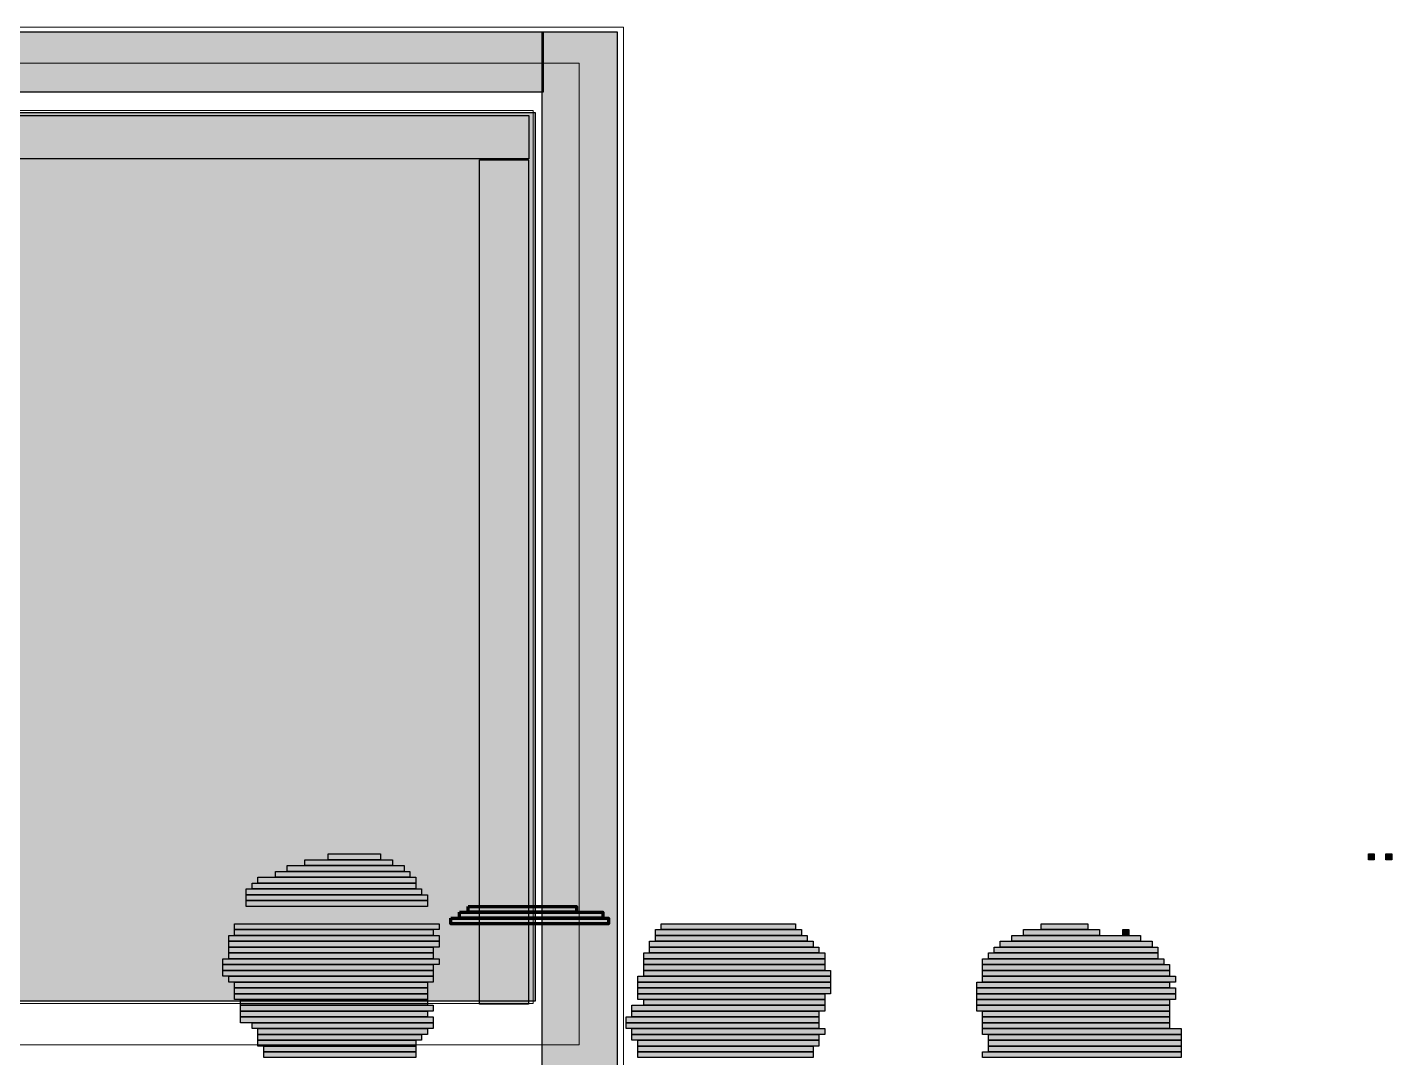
# Model space of a CAD drawing. Header units: millimetres. Extents: x 3716 to 41668, y 402 to 28530.
# Drawn here: x 20596 to 22066, y 5440 to 6550 of the extents above; entities that cross this region are included whole.
import ezdxf

# ---------------------------------------------------------------- set-up
doc = ezdxf.new("R2010")
doc.units = ezdxf.units.MM
doc.header["$LTSCALE"] = 50
for name, color, linetype in [('00_Wand_Bestand', 7, 'Continuous'), ('02_Grundstuecksgrenze', 8, 'Continuous'), ('05_Linien_stark', 7, 'Continuous')]:
    doc.layers.add(name, color=color, linetype=linetype)

msp = doc.modelspace()

# ---------------------------------------------------------------- hatches: boundary and pattern name
at = {"layer": '00_Wand_Bestand'}
for points in [[(20920.4, 5659.7), (20977, 5659.7), (20977, 5653.4), (20920.4, 5653.4)], [(20920.4, 5659.7), (20977, 5659.7), (20977, 5653.4), (20920.4, 5653.4)], [(22040.9, 5659.7), (22047.1, 5659.7), (22047.1, 5653.4), (22040.9, 5653.4)], [(22040.9, 5659.7), (22047.1, 5659.7), (22047.1, 5653.4), (22040.9, 5653.4)], [(22059.7, 5659.7), (22066, 5659.7), (22066, 5653.4), (22059.7, 5653.4)], [(22059.7, 5659.7), (22066, 5659.7), (22066, 5653.4), (22059.7, 5653.4)], [(20876.3, 5647.1), (21002.2, 5647.1), (21002.2, 5640.9), (20876.3, 5640.9)], [(20876.3, 5647.1), (21002.2, 5647.1), (21002.2, 5640.9), (20876.3, 5640.9)], [(20895.2, 5653.4), (20989.6, 5653.4), (20989.6, 5647.1), (20895.2, 5647.1)], [(20895.2, 5653.4), (20989.6, 5653.4), (20989.6, 5647.1), (20895.2, 5647.1)], [(20844.8, 5634.6), (21014.8, 5634.6), (21014.8, 5628.4), (20844.8, 5628.4)], [(20844.8, 5634.6), (21014.8, 5634.6), (21014.8, 5628.4), (20844.8, 5628.4)], [(20863.7, 5640.9), (21008.5, 5640.9), (21008.5, 5634.6), (20863.7, 5634.6)], [(20863.7, 5640.9), (21008.5, 5640.9), (21008.5, 5634.6), (20863.7, 5634.6)], [(20832.2, 5622), (21021.1, 5622), (21021.1, 5615.8), (20832.2, 5615.8)], [(20832.2, 5622), (21021.1, 5622), (21021.1, 5615.8), (20832.2, 5615.8)], [(20832.2, 5615.8), (21027.4, 5615.8), (21027.4, 5609.5), (20832.2, 5609.5)], [(20832.2, 5615.8), (21027.4, 5615.8), (21027.4, 5609.5), (20832.2, 5609.5)], [(20838.5, 5628.4), (21014.8, 5628.4), (21014.8, 5622.1), (20838.5, 5622.1)], [(20838.5, 5628.4), (21014.8, 5628.4), (21014.8, 5622.1), (20838.5, 5622.1)], [(20832.2, 5609.5), (21027.4, 5609.5), (21027.4, 5603.2), (20832.2, 5603.2)], [(20832.2, 5609.5), (21027.4, 5609.5), (21027.4, 5603.2), (20832.2, 5603.2)], [(20813.4, 5571.9), (21040, 5571.9), (21040, 5565.6), (20813.4, 5565.6)], [(20813.4, 5571.9), (21040, 5571.9), (21040, 5565.6), (20813.4, 5565.6)], [(20819.6, 5584.4), (21040, 5584.4), (21040, 5578.2), (20819.6, 5578.2)], [(20819.6, 5584.4), (21040, 5584.4), (21040, 5578.2), (20819.6, 5578.2)], [(20819.6, 5578.2), (21033.7, 5578.2), (21033.7, 5571.9), (20819.6, 5571.9)], [(20819.6, 5578.2), (21033.7, 5578.2), (21033.7, 5571.9), (20819.6, 5571.9)], [(21272.9, 5578.2), (21430.2, 5578.2), (21430.2, 5571.9), (21272.9, 5571.9)], [(21272.9, 5578.2), (21430.2, 5578.2), (21430.2, 5571.9), (21272.9, 5571.9)], [(21272.9, 5571.9), (21436.5, 5571.9), (21436.5, 5565.6), (21272.9, 5565.6)], [(21272.9, 5571.9), (21436.5, 5571.9), (21436.5, 5565.6), (21272.9, 5565.6)], [(21279.2, 5584.4), (21423.9, 5584.4), (21423.9, 5578.2), (21279.2, 5578.2)], [(21279.2, 5584.4), (21423.9, 5584.4), (21423.9, 5578.2), (21279.2, 5578.2)], [(21656.9, 5571.9), (21795.4, 5571.9), (21795.4, 5565.6), (21656.9, 5565.6)], [(21656.9, 5571.9), (21795.4, 5571.9), (21795.4, 5565.6), (21656.9, 5565.6)], [(21669.4, 5578.2), (21751.3, 5578.2), (21751.3, 5571.9), (21669.4, 5571.9)], [(21669.4, 5578.2), (21751.3, 5578.2), (21751.3, 5571.9), (21669.4, 5571.9)], [(21688.3, 5584.4), (21738.7, 5584.4), (21738.7, 5578.2), (21688.3, 5578.2)], [(21688.3, 5584.4), (21738.7, 5584.4), (21738.7, 5578.2), (21688.3, 5578.2)], [(21776.5, 5578.2), (21782.8, 5578.2), (21782.8, 5571.9), (21776.5, 5571.9)], [(21776.5, 5578.2), (21782.8, 5578.2), (21782.8, 5571.9), (21776.5, 5571.9)], [(20813.4, 5565.6), (21040, 5565.6), (21040, 5559.4), (20813.4, 5559.4)], [(20813.4, 5565.6), (21040, 5565.6), (21040, 5559.4), (20813.4, 5559.4)], [(20813.4, 5559.4), (21033.7, 5559.4), (21033.7, 5553.1), (20813.4, 5553.1)], [(20813.4, 5559.4), (21033.7, 5559.4), (21033.7, 5553.1), (20813.4, 5553.1)], [(21266.6, 5565.6), (21442.8, 5565.6), (21442.8, 5559.4), (21266.6, 5559.4)], [(21266.6, 5565.6), (21442.8, 5565.6), (21442.8, 5559.4), (21266.6, 5559.4)], [(21266.6, 5559.4), (21449.1, 5559.4), (21449.1, 5553.1), (21266.6, 5553.1)], [(21266.6, 5559.4), (21449.1, 5559.4), (21449.1, 5553.1), (21266.6, 5553.1)], [(21638, 5559.4), (21814.2, 5559.4), (21814.2, 5553.1), (21638, 5553.1)], [(21638, 5559.4), (21814.2, 5559.4), (21814.2, 5553.1), (21638, 5553.1)], [(21644.3, 5565.6), (21807.9, 5565.6), (21807.9, 5559.4), (21644.3, 5559.4)], [(21644.3, 5565.6), (21807.9, 5565.6), (21807.9, 5559.4), (21644.3, 5559.4)], [(20807.1, 5546.8), (21040, 5546.8), (21040, 5540.6), (20807.1, 5540.6)], [(20807.1, 5546.8), (21040, 5546.8), (21040, 5540.6), (20807.1, 5540.6)], [(20813.4, 5553.1), (21033.7, 5553.1), (21033.7, 5546.8), (20813.4, 5546.8)], [(20813.4, 5553.1), (21033.7, 5553.1), (21033.7, 5546.8), (20813.4, 5546.8)], [(21260.3, 5553.1), (21455.4, 5553.1), (21455.4, 5546.8), (21260.3, 5546.8)], [(21260.3, 5553.1), (21455.4, 5553.1), (21455.4, 5546.8), (21260.3, 5546.8)], [(21260.3, 5546.8), (21455.4, 5546.8), (21455.4, 5540.6), (21260.3, 5540.6)], [(21260.3, 5546.8), (21455.4, 5546.8), (21455.4, 5540.6), (21260.3, 5540.6)], [(21625.4, 5546.8), (21820.5, 5546.8), (21820.5, 5540.6), (21625.4, 5540.6)], [(21625.4, 5546.8), (21820.5, 5546.8), (21820.5, 5540.6), (21625.4, 5540.6)], [(21631.7, 5553.1), (21814.2, 5553.1), (21814.2, 5546.8), (21631.7, 5546.8)], [(21631.7, 5553.1), (21814.2, 5553.1), (21814.2, 5546.8), (21631.7, 5546.8)], [(20807.1, 5540.6), (21033.7, 5540.6), (21033.7, 5534.3), (20807.1, 5534.3)], [(20807.1, 5540.6), (21033.7, 5540.6), (21033.7, 5534.3), (20807.1, 5534.3)], [(20807.1, 5534.3), (21033.7, 5534.3), (21033.7, 5528), (20807.1, 5528)], [(20807.1, 5534.3), (21033.7, 5534.3), (21033.7, 5528), (20807.1, 5528)], [(20813.4, 5528), (21033.7, 5528), (21033.7, 5521.7), (20813.4, 5521.7)], [(20813.4, 5528), (21033.7, 5528), (21033.7, 5521.7), (20813.4, 5521.7)], [(21254, 5528), (21461.7, 5528), (21461.7, 5521.7), (21254, 5521.7)], [(21254, 5528), (21461.7, 5528), (21461.7, 5521.7), (21254, 5521.7)], [(21260.3, 5540.6), (21455.4, 5540.6), (21455.4, 5534.3), (21260.3, 5534.3)], [(21260.3, 5540.6), (21455.4, 5540.6), (21455.4, 5534.3), (21260.3, 5534.3)], [(21260.3, 5534.3), (21461.7, 5534.3), (21461.7, 5528), (21260.3, 5528)], [(21260.3, 5534.3), (21461.7, 5534.3), (21461.7, 5528), (21260.3, 5528)], [(21625.4, 5540.6), (21826.8, 5540.6), (21826.8, 5534.3), (21625.4, 5534.3)], [(21625.4, 5540.6), (21826.8, 5540.6), (21826.8, 5534.3), (21625.4, 5534.3)], [(21625.4, 5534.3), (21826.8, 5534.3), (21826.8, 5528), (21625.4, 5528)], [(21625.4, 5534.3), (21826.8, 5534.3), (21826.8, 5528), (21625.4, 5528)], [(21625.4, 5528), (21833.1, 5528), (21833.1, 5521.7), (21625.4, 5521.7)], [(21625.4, 5528), (21833.1, 5528), (21833.1, 5521.7), (21625.4, 5521.7)], [(20819.6, 5521.7), (21027.4, 5521.7), (21027.4, 5515.5), (20819.6, 5515.5)], [(20819.6, 5521.7), (21027.4, 5521.7), (21027.4, 5515.5), (20819.6, 5515.5)], [(20819.6, 5515.5), (21027.4, 5515.5), (21027.4, 5509.2), (20819.6, 5509.2)], [(20819.6, 5515.5), (21027.4, 5515.5), (21027.4, 5509.2), (20819.6, 5509.2)], [(21254, 5521.7), (21461.7, 5521.7), (21461.7, 5515.5), (21254, 5515.5)], [(21254, 5521.7), (21461.7, 5521.7), (21461.7, 5515.5), (21254, 5515.5)], [(21254, 5515.5), (21461.7, 5515.5), (21461.7, 5509.2), (21254, 5509.2)], [(21254, 5515.5), (21461.7, 5515.5), (21461.7, 5509.2), (21254, 5509.2)], [(21619.1, 5521.7), (21826.8, 5521.7), (21826.8, 5515.5), (21619.1, 5515.5)], [(21619.1, 5521.7), (21826.8, 5521.7), (21826.8, 5515.5), (21619.1, 5515.5)], [(21619.1, 5515.5), (21833.1, 5515.5), (21833.1, 5509.2), (21619.1, 5509.2)], [(21619.1, 5515.5), (21833.1, 5515.5), (21833.1, 5509.2), (21619.1, 5509.2)], [(20819.6, 5509.2), (21027.4, 5509.2), (21027.4, 5502.9), (20819.6, 5502.9)], [(20819.6, 5509.2), (21027.4, 5509.2), (21027.4, 5502.9), (20819.6, 5502.9)], [(20826, 5503), (21027.4, 5503), (21027.4, 5496.7), (20826, 5496.7)], [(20826, 5503), (21027.4, 5503), (21027.4, 5496.7), (20826, 5496.7)], [(20826, 5496.7), (21033.7, 5496.7), (21033.7, 5490.4), (20826, 5490.4)], [(20826, 5496.7), (21033.7, 5496.7), (21033.7, 5490.4), (20826, 5490.4)], [(21247.7, 5496.7), (21455.4, 5496.7), (21455.4, 5490.4), (21247.7, 5490.4)], [(21247.7, 5496.7), (21455.4, 5496.7), (21455.4, 5490.4), (21247.7, 5490.4)], [(21254, 5509.2), (21455.5, 5509.2), (21455.5, 5502.9), (21254, 5502.9)], [(21254, 5509.2), (21455.5, 5509.2), (21455.5, 5502.9), (21254, 5502.9)], [(21260.3, 5503), (21455.4, 5503), (21455.4, 5496.7), (21260.3, 5496.7)], [(21260.3, 5503), (21455.4, 5503), (21455.4, 5496.7), (21260.3, 5496.7)], [(21619.1, 5509.2), (21833.1, 5509.2), (21833.1, 5502.9), (21619.1, 5502.9)], [(21619.1, 5509.2), (21833.1, 5509.2), (21833.1, 5502.9), (21619.1, 5502.9)], [(21619.1, 5503), (21826.8, 5503), (21826.8, 5496.7), (21619.1, 5496.7)], [(21619.1, 5503), (21826.8, 5503), (21826.8, 5496.7), (21619.1, 5496.7)], [(21619.1, 5496.7), (21826.8, 5496.7), (21826.8, 5490.4), (21619.1, 5490.4)], [(21619.1, 5496.7), (21826.8, 5496.7), (21826.8, 5490.4), (21619.1, 5490.4)], [(20826, 5490.4), (21027.4, 5490.4), (21027.4, 5484.1), (20826, 5484.1)], [(20826, 5490.4), (21027.4, 5490.4), (21027.4, 5484.1), (20826, 5484.1)], [(20826, 5484.1), (21033.7, 5484.1), (21033.7, 5477.8), (20826, 5477.8)], [(20826, 5484.1), (21033.7, 5484.1), (21033.7, 5477.8), (20826, 5477.8)], [(21241.4, 5484.1), (21449.1, 5484.1), (21449.1, 5477.8), (21241.4, 5477.8)], [(21241.4, 5484.1), (21449.1, 5484.1), (21449.1, 5477.8), (21241.4, 5477.8)], [(21247.7, 5490.4), (21449.1, 5490.4), (21449.1, 5484.1), (21247.7, 5484.1)], [(21247.7, 5490.4), (21449.1, 5490.4), (21449.1, 5484.1), (21247.7, 5484.1)], [(21625.4, 5490.4), (21826.8, 5490.4), (21826.8, 5484.1), (21625.4, 5484.1)], [(21625.4, 5490.4), (21826.8, 5490.4), (21826.8, 5484.1), (21625.4, 5484.1)], [(21625.4, 5484.1), (21826.8, 5484.1), (21826.8, 5477.8), (21625.4, 5477.8)], [(21625.4, 5484.1), (21826.8, 5484.1), (21826.8, 5477.8), (21625.4, 5477.8)], [(20838.5, 5477.8), (21033.7, 5477.8), (21033.7, 5471.6), (20838.5, 5471.6)], [(20838.5, 5477.8), (21033.7, 5477.8), (21033.7, 5471.6), (20838.5, 5471.6)], [(20844.8, 5471.6), (21027.4, 5471.6), (21027.4, 5465.3), (20844.8, 5465.3)], [(20844.8, 5471.6), (21027.4, 5471.6), (21027.4, 5465.3), (20844.8, 5465.3)], [(21241.4, 5477.8), (21449.1, 5477.8), (21449.1, 5471.6), (21241.4, 5471.6)], [(21241.4, 5477.8), (21449.1, 5477.8), (21449.1, 5471.6), (21241.4, 5471.6)], [(21247.7, 5471.6), (21455.4, 5471.6), (21455.4, 5465.3), (21247.7, 5465.3)], [(21247.7, 5471.6), (21455.4, 5471.6), (21455.4, 5465.3), (21247.7, 5465.3)], [(21625.4, 5477.8), (21826.8, 5477.8), (21826.8, 5471.6), (21625.4, 5471.6)], [(21625.4, 5477.8), (21826.8, 5477.8), (21826.8, 5471.6), (21625.4, 5471.6)], [(21625.4, 5471.6), (21839.4, 5471.6), (21839.4, 5465.3), (21625.4, 5465.3)], [(21625.4, 5471.6), (21839.4, 5471.6), (21839.4, 5465.3), (21625.4, 5465.3)], [(20844.8, 5465.3), (21021.1, 5465.3), (21021.1, 5459), (20844.8, 5459)], [(20844.8, 5465.3), (21021.1, 5465.3), (21021.1, 5459), (20844.8, 5459)], [(20844.8, 5459), (21014.8, 5459), (21014.8, 5452.8), (20844.8, 5452.8)], [(20844.8, 5459), (21014.8, 5459), (21014.8, 5452.8), (20844.8, 5452.8)], [(20851.1, 5452.8), (21014.8, 5452.8), (21014.8, 5446.5), (20851.1, 5446.5)], [(20851.1, 5452.8), (21014.8, 5452.8), (21014.8, 5446.5), (20851.1, 5446.5)], [(21247.7, 5465.3), (21449.1, 5465.3), (21449.1, 5459), (21247.7, 5459)], [(21247.7, 5465.3), (21449.1, 5465.3), (21449.1, 5459), (21247.7, 5459)], [(21254, 5459), (21449.1, 5459), (21449.1, 5452.8), (21254, 5452.8)], [(21254, 5459), (21449.1, 5459), (21449.1, 5452.8), (21254, 5452.8)], [(21254, 5452.8), (21442.8, 5452.8), (21442.8, 5446.5), (21254, 5446.5)], [(21254, 5452.8), (21442.8, 5452.8), (21442.8, 5446.5), (21254, 5446.5)], [(21631.7, 5465.3), (21839.4, 5465.3), (21839.4, 5459), (21631.7, 5459)], [(21631.7, 5465.3), (21839.4, 5465.3), (21839.4, 5459), (21631.7, 5459)], [(21631.7, 5459), (21839.4, 5459), (21839.4, 5452.8), (21631.7, 5452.8)], [(21631.7, 5459), (21839.4, 5459), (21839.4, 5452.8), (21631.7, 5452.8)], [(21631.7, 5452.8), (21839.4, 5452.8), (21839.4, 5446.5), (21631.7, 5446.5)], [(21631.7, 5452.8), (21839.4, 5452.8), (21839.4, 5446.5), (21631.7, 5446.5)], [(20851.1, 5446.5), (21014.8, 5446.5), (21014.8, 5440.3), (20851.1, 5440.3)], [(20851.1, 5446.5), (21014.8, 5446.5), (21014.8, 5440.3), (20851.1, 5440.3)], [(21254, 5446.5), (21442.8, 5446.5), (21442.8, 5440.3), (21254, 5440.3)], [(21254, 5446.5), (21442.8, 5446.5), (21442.8, 5440.3), (21254, 5440.3)], [(21625.4, 5446.5), (21839.4, 5446.5), (21839.4, 5440.3), (21625.4, 5440.3)], [(21625.4, 5446.5), (21839.4, 5446.5), (21839.4, 5440.3), (21625.4, 5440.3)]]:
    msp.add_hatch(color=7, dxfattribs=at).paths.add_polyline_path(points)
at = {"layer": '02_Grundstuecksgrenze', "transparency": 33554572}
for points in [[(19904, 6545.1), (21152.1, 6545.1), (21152.1, 6480.1), (19904, 6480.1)], [(19904, 6545.1), (21152.1, 6545.1), (21152.1, 6480.1), (19904, 6480.1)], [(21151.1, 6545.2), (21231.9, 6545.2), (21231.9, 5065.9), (21151.1, 5065.9)], [(21151.1, 6545.2), (21231.9, 6545.2), (21231.9, 5065.9), (21151.1, 5065.9)], [(20004.8, 6455), (21136.6, 6455), (21136.6, 6408.3), (20004.8, 6408.3)], [(20004.8, 6455), (21136.6, 6455), (21136.6, 6408.3), (20004.8, 6408.3)], [(21083.4, 6407.1), (21136.3, 6407.1), (21136.3, 5497.8), (21083.4, 5497.8)], [(21083.4, 6407.1), (21136.3, 6407.1), (21136.3, 5497.8), (21083.4, 5497.8)]]:
    msp.add_hatch(color=7, dxfattribs=at).paths.add_polyline_path(points)
at = {"layer": '02_Grundstuecksgrenze', "transparency": 33554590}
msp.add_hatch(color=7, dxfattribs=at).paths.add_polyline_path([(20004.2, 6458.1), (21143.6, 6458.1), (21143.6, 5501), (20004.2, 5501)])
msp.add_hatch(color=7, dxfattribs=at).paths.add_polyline_path([(20004.2, 6458.1), (21143.6, 6458.1), (21143.6, 5501), (20004.2, 5501)])

# ---------------------------------------------------------------- linework, layer by layer
at = {"layer": '00_Wand_Bestand'}
for points in [[(20920.4, 5659.7), (20977, 5659.7), (20977, 5653.4), (20920.4, 5653.4)], [(20920.4, 5659.7), (20977, 5659.7), (20977, 5653.4), (20920.4, 5653.4)], [(22040.9, 5659.7), (22047.1, 5659.7), (22047.1, 5653.4), (22040.9, 5653.4)], [(22040.9, 5659.7), (22047.1, 5659.7), (22047.1, 5653.4), (22040.9, 5653.4)], [(22059.7, 5659.7), (22066, 5659.7), (22066, 5653.4), (22059.7, 5653.4)], [(22059.7, 5659.7), (22066, 5659.7), (22066, 5653.4), (22059.7, 5653.4)], [(20876.3, 5647.1), (21002.2, 5647.1), (21002.2, 5640.9), (20876.3, 5640.9)], [(20876.3, 5647.1), (21002.2, 5647.1), (21002.2, 5640.9), (20876.3, 5640.9)], [(20895.2, 5653.4), (20989.6, 5653.4), (20989.6, 5647.1), (20895.2, 5647.1)], [(20895.2, 5653.4), (20989.6, 5653.4), (20989.6, 5647.1), (20895.2, 5647.1)], [(20844.8, 5634.6), (21014.8, 5634.6), (21014.8, 5628.4), (20844.8, 5628.4)], [(20844.8, 5634.6), (21014.8, 5634.6), (21014.8, 5628.4), (20844.8, 5628.4)], [(20863.7, 5640.9), (21008.5, 5640.9), (21008.5, 5634.6), (20863.7, 5634.6)], [(20863.7, 5640.9), (21008.5, 5640.9), (21008.5, 5634.6), (20863.7, 5634.6)], [(20832.2, 5622), (21021.1, 5622), (21021.1, 5615.8), (20832.2, 5615.8)], [(20832.2, 5622), (21021.1, 5622), (21021.1, 5615.8), (20832.2, 5615.8)], [(20832.2, 5615.8), (21027.4, 5615.8), (21027.4, 5609.5), (20832.2, 5609.5)], [(20832.2, 5615.8), (21027.4, 5615.8), (21027.4, 5609.5), (20832.2, 5609.5)], [(20838.5, 5628.4), (21014.8, 5628.4), (21014.8, 5622.1), (20838.5, 5622.1)], [(20838.5, 5628.4), (21014.8, 5628.4), (21014.8, 5622.1), (20838.5, 5622.1)], [(20832.2, 5609.5), (21027.4, 5609.5), (21027.4, 5603.2), (20832.2, 5603.2)], [(20832.2, 5609.5), (21027.4, 5609.5), (21027.4, 5603.2), (20832.2, 5603.2)], [(20813.4, 5571.9), (21040, 5571.9), (21040, 5565.6), (20813.4, 5565.6)], [(20813.4, 5571.9), (21040, 5571.9), (21040, 5565.6), (20813.4, 5565.6)], [(20819.6, 5584.4), (21040, 5584.4), (21040, 5578.2), (20819.6, 5578.2)], [(20819.6, 5584.4), (21040, 5584.4), (21040, 5578.2), (20819.6, 5578.2)], [(20819.6, 5578.2), (21033.7, 5578.2), (21033.7, 5571.9), (20819.6, 5571.9)], [(20819.6, 5578.2), (21033.7, 5578.2), (21033.7, 5571.9), (20819.6, 5571.9)], [(21272.9, 5578.2), (21430.2, 5578.2), (21430.2, 5571.9), (21272.9, 5571.9)], [(21272.9, 5578.2), (21430.2, 5578.2), (21430.2, 5571.9), (21272.9, 5571.9)], [(21272.9, 5571.9), (21436.5, 5571.9), (21436.5, 5565.6), (21272.9, 5565.6)], [(21272.9, 5571.9), (21436.5, 5571.9), (21436.5, 5565.6), (21272.9, 5565.6)], [(21279.2, 5584.4), (21423.9, 5584.4), (21423.9, 5578.2), (21279.2, 5578.2)], [(21279.2, 5584.4), (21423.9, 5584.4), (21423.9, 5578.2), (21279.2, 5578.2)], [(21656.9, 5571.9), (21795.4, 5571.9), (21795.4, 5565.6), (21656.9, 5565.6)], [(21656.9, 5571.9), (21795.4, 5571.9), (21795.4, 5565.6), (21656.9, 5565.6)], [(21669.4, 5578.2), (21751.3, 5578.2), (21751.3, 5571.9), (21669.4, 5571.9)], [(21669.4, 5578.2), (21751.3, 5578.2), (21751.3, 5571.9), (21669.4, 5571.9)], [(21688.3, 5584.4), (21738.7, 5584.4), (21738.7, 5578.2), (21688.3, 5578.2)], [(21688.3, 5584.4), (21738.7, 5584.4), (21738.7, 5578.2), (21688.3, 5578.2)], [(21776.5, 5578.2), (21782.8, 5578.2), (21782.8, 5571.9), (21776.5, 5571.9)], [(21776.5, 5578.2), (21782.8, 5578.2), (21782.8, 5571.9), (21776.5, 5571.9)], [(20813.4, 5565.6), (21040, 5565.6), (21040, 5559.4), (20813.4, 5559.4)], [(20813.4, 5565.6), (21040, 5565.6), (21040, 5559.4), (20813.4, 5559.4)], [(20813.4, 5559.4), (21033.7, 5559.4), (21033.7, 5553.1), (20813.4, 5553.1)], [(20813.4, 5559.4), (21033.7, 5559.4), (21033.7, 5553.1), (20813.4, 5553.1)], [(21266.6, 5565.6), (21442.8, 5565.6), (21442.8, 5559.4), (21266.6, 5559.4)], [(21266.6, 5565.6), (21442.8, 5565.6), (21442.8, 5559.4), (21266.6, 5559.4)], [(21266.6, 5559.4), (21449.1, 5559.4), (21449.1, 5553.1), (21266.6, 5553.1)], [(21266.6, 5559.4), (21449.1, 5559.4), (21449.1, 5553.1), (21266.6, 5553.1)], [(21638, 5559.4), (21814.2, 5559.4), (21814.2, 5553.1), (21638, 5553.1)], [(21638, 5559.4), (21814.2, 5559.4), (21814.2, 5553.1), (21638, 5553.1)], [(21644.3, 5565.6), (21807.9, 5565.6), (21807.9, 5559.4), (21644.3, 5559.4)], [(21644.3, 5565.6), (21807.9, 5565.6), (21807.9, 5559.4), (21644.3, 5559.4)], [(20807.1, 5546.8), (21040, 5546.8), (21040, 5540.6), (20807.1, 5540.6)], [(20807.1, 5546.8), (21040, 5546.8), (21040, 5540.6), (20807.1, 5540.6)], [(20813.4, 5553.1), (21033.7, 5553.1), (21033.7, 5546.8), (20813.4, 5546.8)], [(20813.4, 5553.1), (21033.7, 5553.1), (21033.7, 5546.8), (20813.4, 5546.8)], [(21260.3, 5553.1), (21455.4, 5553.1), (21455.4, 5546.8), (21260.3, 5546.8)], [(21260.3, 5553.1), (21455.4, 5553.1), (21455.4, 5546.8), (21260.3, 5546.8)], [(21260.3, 5546.8), (21455.4, 5546.8), (21455.4, 5540.6), (21260.3, 5540.6)], [(21260.3, 5546.8), (21455.4, 5546.8), (21455.4, 5540.6), (21260.3, 5540.6)], [(21625.4, 5546.8), (21820.5, 5546.8), (21820.5, 5540.6), (21625.4, 5540.6)], [(21625.4, 5546.8), (21820.5, 5546.8), (21820.5, 5540.6), (21625.4, 5540.6)], [(21631.7, 5553.1), (21814.2, 5553.1), (21814.2, 5546.8), (21631.7, 5546.8)], [(21631.7, 5553.1), (21814.2, 5553.1), (21814.2, 5546.8), (21631.7, 5546.8)], [(20807.1, 5540.6), (21033.7, 5540.6), (21033.7, 5534.3), (20807.1, 5534.3)], [(20807.1, 5540.6), (21033.7, 5540.6), (21033.7, 5534.3), (20807.1, 5534.3)], [(20807.1, 5534.3), (21033.7, 5534.3), (21033.7, 5528), (20807.1, 5528)], [(20807.1, 5534.3), (21033.7, 5534.3), (21033.7, 5528), (20807.1, 5528)], [(20813.4, 5528), (21033.7, 5528), (21033.7, 5521.7), (20813.4, 5521.7)], [(20813.4, 5528), (21033.7, 5528), (21033.7, 5521.7), (20813.4, 5521.7)], [(21254, 5528), (21461.7, 5528), (21461.7, 5521.7), (21254, 5521.7)], [(21254, 5528), (21461.7, 5528), (21461.7, 5521.7), (21254, 5521.7)], [(21260.3, 5540.6), (21455.4, 5540.6), (21455.4, 5534.3), (21260.3, 5534.3)], [(21260.3, 5540.6), (21455.4, 5540.6), (21455.4, 5534.3), (21260.3, 5534.3)], [(21260.3, 5534.3), (21461.7, 5534.3), (21461.7, 5528), (21260.3, 5528)], [(21260.3, 5534.3), (21461.7, 5534.3), (21461.7, 5528), (21260.3, 5528)], [(21625.4, 5540.6), (21826.8, 5540.6), (21826.8, 5534.3), (21625.4, 5534.3)], [(21625.4, 5540.6), (21826.8, 5540.6), (21826.8, 5534.3), (21625.4, 5534.3)], [(21625.4, 5534.3), (21826.8, 5534.3), (21826.8, 5528), (21625.4, 5528)], [(21625.4, 5534.3), (21826.8, 5534.3), (21826.8, 5528), (21625.4, 5528)], [(21625.4, 5528), (21833.1, 5528), (21833.1, 5521.7), (21625.4, 5521.7)], [(21625.4, 5528), (21833.1, 5528), (21833.1, 5521.7), (21625.4, 5521.7)], [(20819.6, 5521.7), (21027.4, 5521.7), (21027.4, 5515.5), (20819.6, 5515.5)], [(20819.6, 5521.7), (21027.4, 5521.7), (21027.4, 5515.5), (20819.6, 5515.5)], [(20819.6, 5515.5), (21027.4, 5515.5), (21027.4, 5509.2), (20819.6, 5509.2)], [(20819.6, 5515.5), (21027.4, 5515.5), (21027.4, 5509.2), (20819.6, 5509.2)], [(21254, 5521.7), (21461.7, 5521.7), (21461.7, 5515.5), (21254, 5515.5)], [(21254, 5521.7), (21461.7, 5521.7), (21461.7, 5515.5), (21254, 5515.5)], [(21254, 5515.5), (21461.7, 5515.5), (21461.7, 5509.2), (21254, 5509.2)], [(21254, 5515.5), (21461.7, 5515.5), (21461.7, 5509.2), (21254, 5509.2)], [(21619.1, 5521.7), (21826.8, 5521.7), (21826.8, 5515.5), (21619.1, 5515.5)], [(21619.1, 5521.7), (21826.8, 5521.7), (21826.8, 5515.5), (21619.1, 5515.5)], [(21619.1, 5515.5), (21833.1, 5515.5), (21833.1, 5509.2), (21619.1, 5509.2)], [(21619.1, 5515.5), (21833.1, 5515.5), (21833.1, 5509.2), (21619.1, 5509.2)], [(20819.6, 5509.2), (21027.4, 5509.2), (21027.4, 5502.9), (20819.6, 5502.9)], [(20819.6, 5509.2), (21027.4, 5509.2), (21027.4, 5502.9), (20819.6, 5502.9)], [(20826, 5503), (21027.4, 5503), (21027.4, 5496.7), (20826, 5496.7)], [(20826, 5503), (21027.4, 5503), (21027.4, 5496.7), (20826, 5496.7)], [(20826, 5496.7), (21033.7, 5496.7), (21033.7, 5490.4), (20826, 5490.4)], [(20826, 5496.7), (21033.7, 5496.7), (21033.7, 5490.4), (20826, 5490.4)], [(21247.7, 5496.7), (21455.4, 5496.7), (21455.4, 5490.4), (21247.7, 5490.4)], [(21247.7, 5496.7), (21455.4, 5496.7), (21455.4, 5490.4), (21247.7, 5490.4)], [(21254, 5509.2), (21455.5, 5509.2), (21455.5, 5502.9), (21254, 5502.9)], [(21254, 5509.2), (21455.5, 5509.2), (21455.5, 5502.9), (21254, 5502.9)], [(21260.3, 5503), (21455.4, 5503), (21455.4, 5496.7), (21260.3, 5496.7)], [(21260.3, 5503), (21455.4, 5503), (21455.4, 5496.7), (21260.3, 5496.7)], [(21619.1, 5509.2), (21833.1, 5509.2), (21833.1, 5502.9), (21619.1, 5502.9)], [(21619.1, 5509.2), (21833.1, 5509.2), (21833.1, 5502.9), (21619.1, 5502.9)], [(21619.1, 5503), (21826.8, 5503), (21826.8, 5496.7), (21619.1, 5496.7)], [(21619.1, 5503), (21826.8, 5503), (21826.8, 5496.7), (21619.1, 5496.7)], [(21619.1, 5496.7), (21826.8, 5496.7), (21826.8, 5490.4), (21619.1, 5490.4)], [(21619.1, 5496.7), (21826.8, 5496.7), (21826.8, 5490.4), (21619.1, 5490.4)], [(20826, 5490.4), (21027.4, 5490.4), (21027.4, 5484.1), (20826, 5484.1)], [(20826, 5490.4), (21027.4, 5490.4), (21027.4, 5484.1), (20826, 5484.1)], [(20826, 5484.1), (21033.7, 5484.1), (21033.7, 5477.8), (20826, 5477.8)], [(20826, 5484.1), (21033.7, 5484.1), (21033.7, 5477.8), (20826, 5477.8)], [(21241.4, 5484.1), (21449.1, 5484.1), (21449.1, 5477.8), (21241.4, 5477.8)], [(21241.4, 5484.1), (21449.1, 5484.1), (21449.1, 5477.8), (21241.4, 5477.8)], [(21247.7, 5490.4), (21449.1, 5490.4), (21449.1, 5484.1), (21247.7, 5484.1)], [(21247.7, 5490.4), (21449.1, 5490.4), (21449.1, 5484.1), (21247.7, 5484.1)], [(21625.4, 5490.4), (21826.8, 5490.4), (21826.8, 5484.1), (21625.4, 5484.1)], [(21625.4, 5490.4), (21826.8, 5490.4), (21826.8, 5484.1), (21625.4, 5484.1)], [(21625.4, 5484.1), (21826.8, 5484.1), (21826.8, 5477.8), (21625.4, 5477.8)], [(21625.4, 5484.1), (21826.8, 5484.1), (21826.8, 5477.8), (21625.4, 5477.8)], [(20838.5, 5477.8), (21033.7, 5477.8), (21033.7, 5471.6), (20838.5, 5471.6)], [(20838.5, 5477.8), (21033.7, 5477.8), (21033.7, 5471.6), (20838.5, 5471.6)], [(20844.8, 5471.6), (21027.4, 5471.6), (21027.4, 5465.3), (20844.8, 5465.3)], [(20844.8, 5471.6), (21027.4, 5471.6), (21027.4, 5465.3), (20844.8, 5465.3)], [(21241.4, 5477.8), (21449.1, 5477.8), (21449.1, 5471.6), (21241.4, 5471.6)], [(21241.4, 5477.8), (21449.1, 5477.8), (21449.1, 5471.6), (21241.4, 5471.6)], [(21247.7, 5471.6), (21455.4, 5471.6), (21455.4, 5465.3), (21247.7, 5465.3)], [(21247.7, 5471.6), (21455.4, 5471.6), (21455.4, 5465.3), (21247.7, 5465.3)], [(21625.4, 5477.8), (21826.8, 5477.8), (21826.8, 5471.6), (21625.4, 5471.6)], [(21625.4, 5477.8), (21826.8, 5477.8), (21826.8, 5471.6), (21625.4, 5471.6)], [(21625.4, 5471.6), (21839.4, 5471.6), (21839.4, 5465.3), (21625.4, 5465.3)], [(21625.4, 5471.6), (21839.4, 5471.6), (21839.4, 5465.3), (21625.4, 5465.3)], [(20844.8, 5465.3), (21021.1, 5465.3), (21021.1, 5459), (20844.8, 5459)], [(20844.8, 5465.3), (21021.1, 5465.3), (21021.1, 5459), (20844.8, 5459)], [(20844.8, 5459), (21014.8, 5459), (21014.8, 5452.8), (20844.8, 5452.8)], [(20844.8, 5459), (21014.8, 5459), (21014.8, 5452.8), (20844.8, 5452.8)], [(20851.1, 5452.8), (21014.8, 5452.8), (21014.8, 5446.5), (20851.1, 5446.5)], [(20851.1, 5452.8), (21014.8, 5452.8), (21014.8, 5446.5), (20851.1, 5446.5)], [(21247.7, 5465.3), (21449.1, 5465.3), (21449.1, 5459), (21247.7, 5459)], [(21247.7, 5465.3), (21449.1, 5465.3), (21449.1, 5459), (21247.7, 5459)], [(21254, 5459), (21449.1, 5459), (21449.1, 5452.8), (21254, 5452.8)], [(21254, 5459), (21449.1, 5459), (21449.1, 5452.8), (21254, 5452.8)], [(21254, 5452.8), (21442.8, 5452.8), (21442.8, 5446.5), (21254, 5446.5)], [(21254, 5452.8), (21442.8, 5452.8), (21442.8, 5446.5), (21254, 5446.5)], [(21631.7, 5465.3), (21839.4, 5465.3), (21839.4, 5459), (21631.7, 5459)], [(21631.7, 5465.3), (21839.4, 5465.3), (21839.4, 5459), (21631.7, 5459)], [(21631.7, 5459), (21839.4, 5459), (21839.4, 5452.8), (21631.7, 5452.8)], [(21631.7, 5459), (21839.4, 5459), (21839.4, 5452.8), (21631.7, 5452.8)], [(21631.7, 5452.8), (21839.4, 5452.8), (21839.4, 5446.5), (21631.7, 5446.5)], [(21631.7, 5452.8), (21839.4, 5452.8), (21839.4, 5446.5), (21631.7, 5446.5)], [(20851.1, 5446.5), (21014.8, 5446.5), (21014.8, 5440.3), (20851.1, 5440.3)], [(20851.1, 5446.5), (21014.8, 5446.5), (21014.8, 5440.3), (20851.1, 5440.3)], [(21254, 5446.5), (21442.8, 5446.5), (21442.8, 5440.3), (21254, 5440.3)], [(21254, 5446.5), (21442.8, 5446.5), (21442.8, 5440.3), (21254, 5440.3)], [(21625.4, 5446.5), (21839.4, 5446.5), (21839.4, 5440.3), (21625.4, 5440.3)], [(21625.4, 5446.5), (21839.4, 5446.5), (21839.4, 5440.3), (21625.4, 5440.3)]]:
    msp.add_lwpolyline(points, close=True, dxfattribs=at)
at = {"layer": '02_Grundstuecksgrenze'}
for points in [[(19904, 6545.1), (21152.1, 6545.1), (21152.1, 6480.1), (19904, 6480.1)], [(19904, 6545.1), (21152.1, 6545.1), (21152.1, 6480.1), (19904, 6480.1)], [(21151.1, 6545.2), (21231.9, 6545.2), (21231.9, 5065.9), (21151.1, 5065.9)], [(21151.1, 6545.2), (21231.9, 6545.2), (21231.9, 5065.9), (21151.1, 5065.9)], [(20004.2, 6458.1), (21143.6, 6458.1), (21143.6, 5501), (20004.2, 5501)], [(20004.2, 6458.1), (21143.6, 6458.1), (21143.6, 5501), (20004.2, 5501)], [(20004.8, 6455), (21136.6, 6455), (21136.6, 6408.3), (20004.8, 6408.3)], [(20004.8, 6455), (21136.6, 6455), (21136.6, 6408.3), (20004.8, 6408.3)], [(21083.4, 6407.1), (21136.3, 6407.1), (21136.3, 5497.8), (21083.4, 5497.8)], [(21083.4, 6407.1), (21136.3, 6407.1), (21136.3, 5497.8), (21083.4, 5497.8)]]:
    msp.add_lwpolyline(points, close=True, dxfattribs=at)
at = {"layer": '05_Linien_stark', "lineweight": 20}
for points in [[(19899.2, 6550), (21238.6, 6550), (21238.6, 5060.6), (19899.2, 5060.6)], [(19899.2, 6550), (21238.6, 6550), (21238.6, 5060.6), (19899.2, 5060.6)], [(19949.1, 6511.3), (21191, 6511.3), (21191, 5454.2), (19949.1, 5454.2)], [(19949.1, 6511.3), (21191, 6511.3), (21191, 5454.2), (19949.1, 5454.2)], [(20001.9, 6460.3), (21141.3, 6460.3), (21141.3, 5498.8), (20001.9, 5498.8)], [(20001.9, 6460.3), (21141.3, 6460.3), (21141.3, 5498.8), (20001.9, 5498.8)]]:
    msp.add_lwpolyline(points, close=True, dxfattribs=at)
at = {"layer": '05_Linien_stark', "lineweight": 211}
for points in [[(21071.4, 5603.2), (21187.9, 5603.2), (21187.9, 5597), (21071.4, 5597)], [(21071.4, 5603.2), (21187.9, 5603.2), (21187.9, 5597), (21071.4, 5597)], [(21052.5, 5590.7), (21222.5, 5590.7), (21222.5, 5584.4), (21052.5, 5584.4)], [(21052.5, 5590.7), (21222.5, 5590.7), (21222.5, 5584.4), (21052.5, 5584.4)], [(21062, 5597), (21216.2, 5597), (21216.2, 5590.7), (21062, 5590.7)], [(21062, 5597), (21216.2, 5597), (21216.2, 5590.7), (21062, 5590.7)]]:
    msp.add_lwpolyline(points, close=True, dxfattribs=at)

doc.saveas('drawing.dxf')
